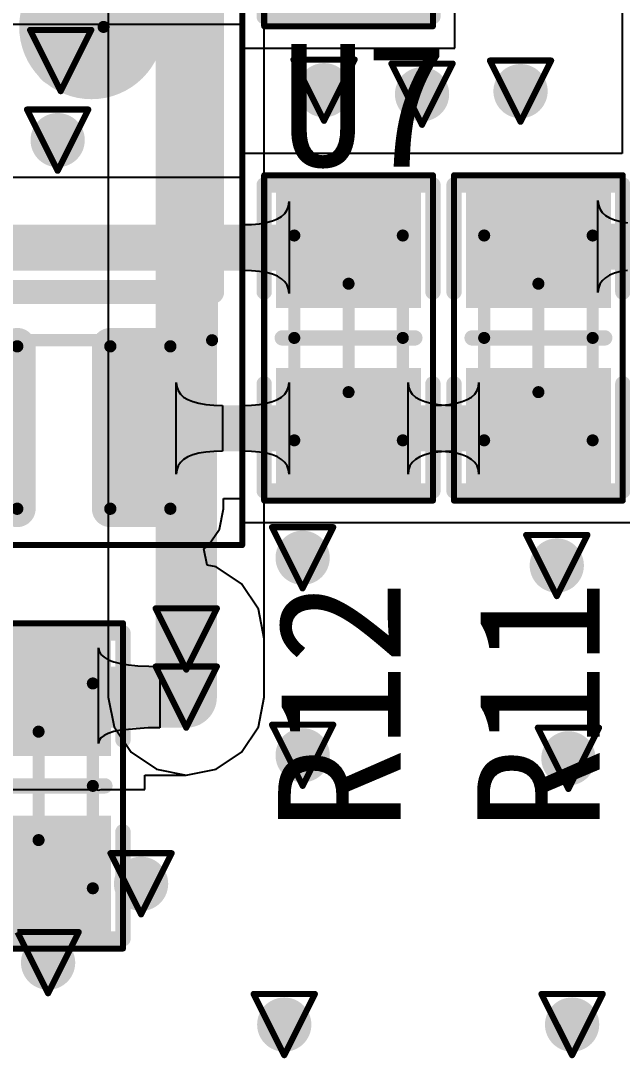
# Model space of a CAD drawing. Header units: millimetres. Extents: x 80 to 220, y 44 to 120.
# Drawn here: x 141.53 to 146.52, y 59.85 to 68.46 of the extents above; entities that cross this region are included whole.
import ezdxf

# ---------------------------------------------------------------- set-up
doc = ezdxf.new("R2010")
doc.units = ezdxf.units.MM
for name, color, linetype in [('BottomLayer', 5, 'Continuous'), ('DrillDrawing', 1, 'Continuous'), ('Mechanical13', 56, 'Continuous'), ('Mechanical15', 56, 'Continuous'), ('MultiLayer', 9, 'Continuous'), ('TopLayer', 1, 'Continuous'), ('TopOverlay', 2, 'Continuous'), ('TopPaste', 8, 'Continuous'), ('TopSolder', 216, 'Continuous'), ('ViaHoleLayer', 16, 'Continuous')]:
    doc.layers.add(name, color=color, linetype=linetype)

# ---------------------------------------------------------------- blocks, each defined once
blk = doc.blocks.new('C0603_36')
at = {"layer": 'Mechanical13', "const_width": 0.1}
for points in [[(0.85, 0.45), (-0.85, 0.45)], [(-0.85, -0.45), (-0.85, 0.45)], [(0.85, -0.45), (0.85, 0.45)], [(0.85, -0.45), (-0.85, -0.45)]]:
    blk.add_lwpolyline(points, dxfattribs=at)
at = {"layer": 'Mechanical13', "const_width": 0.05}
for points in [[(-0.875, 0.45, 1), (-0.825, 0.45, 1)], [(-0.875, 0.45, 1), (-0.825, 0.45, 1)], [(0.825, 0.45, 1), (0.875, 0.45, 1)], [(0.825, 0.45, 1), (0.875, 0.45, 1)], [(-0.875, -0.45, 1), (-0.825, -0.45, 1)], [(-0.875, -0.45, 1), (-0.825, -0.45, 1)], [(0.825, -0.45, 1), (0.875, -0.45, 1)], [(0.825, -0.45, 1), (0.875, -0.45, 1)]]:
    blk.add_lwpolyline(points, format="xyb", close=True, dxfattribs=at)
at = {"layer": 'Mechanical15'}
for points, const_width in [([(-1.35, -0.7), (-1.35, 0.7)], 0.05), ([(1.35, 0.7), (-1.35, 0.7)], 0.05), ([(1.35, -0.7), (1.35, 0.7)], 0.05), ([(0, -0.45), (0, 0.45)], 0.1), ([(0.45, 0), (-0.45, 0)], 0.1), ([(1.35, -0.7), (-1.35, -0.7)], 0.05)]:
    blk.add_lwpolyline(points, dxfattribs=dict(at, const_width=const_width))
for points, const_width in [([(-1.3625, 0.7, 1), (-1.3375, 0.7, 1)], 0.025), ([(-1.3625, 0.7, 1), (-1.3375, 0.7, 1)], 0.025), ([(1.3375, 0.7, 1), (1.3625, 0.7, 1)], 0.025), ([(1.3375, 0.7, 1), (1.3625, 0.7, 1)], 0.025), ([(-0.025, 0.45, 1), (0.025, 0.45, 1)], 0.05), ([(-0.475, 0, 1), (-0.425, 0, 1)], 0.05), ([(0.425, 0, 1), (0.475, 0, 1)], 0.05), ([(-0.025, -0.45, 1), (0.025, -0.45, 1)], 0.05), ([(-1.3625, -0.7, 1), (-1.3375, -0.7, 1)], 0.025), ([(-1.3625, -0.7, 1), (-1.3375, -0.7, 1)], 0.025), ([(1.3375, -0.7, 1), (1.3625, -0.7, 1)], 0.025), ([(1.3375, -0.7, 1), (1.3625, -0.7, 1)], 0.025)]:
    blk.add_lwpolyline(points, format="xyb", close=True, dxfattribs=dict(at, const_width=const_width))
at = {"layer": 'TopLayer'}
for points in [[(-0.35, -0.5), (-0.35, 0.5), (-1.15, -0.5), (-1.15, 0.5)], [(1.15, -0.5), (1.15, 0.5), (0.35, -0.5), (0.35, 0.5)]]:
    blk.add_solid(points, dxfattribs=at)
at = {"layer": 'TopOverlay', "const_width": 0.127}
for points in [[(-0.381, 0.7), (-1.27, 0.7)], [(-1.27, -0.7), (-1.27, 0.7)], [(1.27, 0.7), (0.381, 0.7)], [(1.27, -0.7), (1.27, 0.7)], [(0, -0.55), (0, 0.55)], [(-0.381, -0.7), (-1.27, -0.7)], [(1.27, -0.7), (0.381, -0.7)]]:
    blk.add_lwpolyline(points, dxfattribs=at)
at = {"layer": 'TopOverlay', "const_width": 0.0635}
for points in [[(-1.3017, 0.7, 1), (-1.2383, 0.7, 1)], [(-1.3017, 0.7, 1), (-1.2383, 0.7, 1)], [(-0.4128, 0.7, 1), (-0.3493, 0.7, 1)], [(0.3493, 0.7, 1), (0.4128, 0.7, 1)], [(1.2383, 0.7, 1), (1.3017, 0.7, 1)], [(1.2383, 0.7, 1), (1.3017, 0.7, 1)], [(-0.0318, 0.55, 1), (0.0318, 0.55, 1)], [(-0.0318, -0.55, 1), (0.0318, -0.55, 1)], [(-1.3017, -0.7, 1), (-1.2383, -0.7, 1)], [(-1.3017, -0.7, 1), (-1.2383, -0.7, 1)], [(-0.4128, -0.7, 1), (-0.3493, -0.7, 1)], [(0.3493, -0.7, 1), (0.4128, -0.7, 1)], [(1.2383, -0.7, 1), (1.3017, -0.7, 1)], [(1.2383, -0.7, 1), (1.3017, -0.7, 1)]]:
    blk.add_lwpolyline(points, format="xyb", close=True, dxfattribs=at)
at = {"layer": 'TopPaste'}
for points in [[(-0.35, -0.5), (-0.35, 0.5), (-1.15, -0.5), (-1.15, 0.5)], [(1.15, -0.5), (1.15, 0.5), (0.35, -0.5), (0.35, 0.5)]]:
    blk.add_solid(points, dxfattribs=at)
at = {"layer": 'TopSolder'}
for points in [[(-0.2484, -0.6016), (-0.2484, 0.6016), (-1.2516, -0.6016), (-1.2516, 0.6016)], [(1.2516, -0.6016), (1.2516, 0.6016), (0.2484, -0.6016), (0.2484, 0.6016)]]:
    blk.add_solid(points, dxfattribs=at)
blk = doc.blocks.new('SOP_8PIN_40')
at = {"layer": 'Mechanical13', "const_width": 0.1}
for points in [[(2, 2.5), (-2, 2.5)], [(2, -2.5), (2, 2.5)]]:
    blk.add_lwpolyline(points, dxfattribs=at)
at = {"layer": 'Mechanical13'}
for points, const_width in [([(1.975, 2.5, 1), (2.025, 2.5, 1)], 0.05), ([(1.975, 2.5, 1), (2.025, 2.5, 1)], 0.05), ([(-0.6, 1.6, 1), (-1.6, 1.6, 1)], 0.1), ([(-0.625, 1.6, 1), (-0.575, 1.6, 1)], 0.05)]:
    blk.add_lwpolyline(points, format="xyb", close=True, dxfattribs=dict(at, const_width=const_width))
at = {"layer": 'Mechanical15', "const_width": 0.05}
for points in [[(3.7, 2.75), (-3.7, 2.75)], [(3.7, -2.75), (3.7, 2.75)]]:
    blk.add_lwpolyline(points, dxfattribs=at)
at = {"layer": 'Mechanical15', "const_width": 0.025}
blk.add_lwpolyline([(3.6875, 2.75, 1), (3.7125, 2.75, 1)], format="xyb", close=True, dxfattribs=at)
blk.add_lwpolyline([(3.6875, 2.75, 1), (3.7125, 2.75, 1)], format="xyb", close=True, dxfattribs=at)
at = {"layer": 'TopLayer', "const_width": 0.051}
for points in [[(2.0255, 2.154, 1), (2.0765, 2.154, 1)], [(3.3735, 2.154, 1), (3.4245, 2.154, 1)], [(2.0255, 1.656, 1), (2.0765, 1.656, 1)], [(3.3735, 1.656, 1), (3.4245, 1.656, 1)], [(2.0255, 0.884, 1), (2.0765, 0.884, 1)], [(3.3735, 0.884, 1), (3.4245, 0.884, 1)]]:
    blk.add_lwpolyline(points, format="xyb", close=True, dxfattribs=at)
at = {"layer": 'TopLayer'}
for points in [[(3.45, 1.656), (3.45, 2.154), (2, 1.656), (2, 2.154)], [(3.399, 1.605), (3.399, 2.205), (2.051, 1.605), (2.051, 2.205)], [(3.399, 0.335), (3.399, 0.935), (2.051, 0.335), (2.051, 0.935)]]:
    blk.add_solid(points, dxfattribs=at)
at = {"layer": 'TopOverlay', "const_width": 0.2}
for points in [[(1.6, 2.5), (-1.6, 2.5)], [(1.6, -2.5), (1.6, 2.5)]]:
    blk.add_lwpolyline(points, dxfattribs=at)
at = {"layer": 'TopOverlay'}
for points, const_width in [([(1.55, 2.5, 1), (1.65, 2.5, 1)], 0.1), ([(1.55, 2.5, 1), (1.65, 2.5, 1)], 0.1), ([(-0.3, 1.5, 1), (-0.9, 1.5, 1)], 0.6), ([(-1.05, 1.5, 1), (-0.75, 1.5, 1)], 0.3), ([(-0.45, 1.5, 1), (-0.15, 1.5, 1)], 0.3)]:
    blk.add_lwpolyline(points, format="xyb", close=True, dxfattribs=dict(at, const_width=const_width))
at = {"layer": 'TopPaste', "const_width": 0.051}
for points in [[(2.0255, 2.154, 1), (2.0765, 2.154, 1)], [(3.3735, 2.154, 1), (3.4245, 2.154, 1)], [(2.0255, 1.656, 1), (2.0765, 1.656, 1)], [(3.3735, 1.656, 1), (3.4245, 1.656, 1)], [(2.0255, 0.884, 1), (2.0765, 0.884, 1)], [(3.3735, 0.884, 1), (3.4245, 0.884, 1)]]:
    blk.add_lwpolyline(points, format="xyb", close=True, dxfattribs=at)
at = {"layer": 'TopPaste'}
for points in [[(3.45, 1.656), (3.45, 2.154), (2, 1.656), (2, 2.154)], [(3.399, 1.605), (3.399, 2.205), (2.051, 1.605), (2.051, 2.205)], [(3.399, 0.335), (3.399, 0.935), (2.051, 0.335), (2.051, 0.935)]]:
    blk.add_solid(points, dxfattribs=at)
at = {"layer": 'TopSolder', "const_width": 0.1526}
for points in [[(1.9747, 2.154, 1), (2.1273, 2.154, 1)], [(3.3227, 2.154, 1), (3.4753, 2.154, 1)], [(1.9747, 1.656, 1), (2.1273, 1.656, 1)], [(3.3227, 1.656, 1), (3.4753, 1.656, 1)], [(1.9747, 0.884, 1), (2.1273, 0.884, 1)], [(3.3227, 0.884, 1), (3.4753, 0.884, 1)]]:
    blk.add_lwpolyline(points, format="xyb", close=True, dxfattribs=at)
at = {"layer": 'TopSolder'}
for points in [[(3.399, 1.5034), (3.399, 2.3066), (2.051, 1.5034), (2.051, 2.3066)], [(3.5516, 1.656), (3.5516, 2.154), (1.8984, 1.656), (1.8984, 2.154)], [(3.399, 0.2334), (3.399, 1.0366), (2.051, 0.2334), (2.051, 1.0366)]]:
    blk.add_solid(points, dxfattribs=at)
blk = doc.blocks.new('R0603_58')
at = {"layer": 'Mechanical13', "const_width": 0.1}
for points in [[(-0.85, 0.45), (0.85, 0.45)], [(-0.85, 0.45), (-0.85, -0.45)], [(0.85, 0.45), (0.85, -0.45)], [(-0.85, -0.45), (0.85, -0.45)]]:
    blk.add_lwpolyline(points, dxfattribs=at)
at = {"layer": 'Mechanical13', "const_width": 0.05}
for points in [[(-0.875, 0.45, 1), (-0.825, 0.45, 1)], [(-0.875, 0.45, 1), (-0.825, 0.45, 1)], [(0.825, 0.45, 1), (0.875, 0.45, 1)], [(0.825, 0.45, 1), (0.875, 0.45, 1)], [(-0.875, -0.45, 1), (-0.825, -0.45, 1)], [(-0.875, -0.45, 1), (-0.825, -0.45, 1)], [(0.825, -0.45, 1), (0.875, -0.45, 1)], [(0.825, -0.45, 1), (0.875, -0.45, 1)]]:
    blk.add_lwpolyline(points, format="xyb", close=True, dxfattribs=at)
at = {"layer": 'Mechanical15'}
for points, const_width in [([(-1.35, 0.7), (-1.35, -0.7)], 0.05), ([(-1.35, 0.7), (1.35, 0.7)], 0.05), ([(1.35, 0.7), (1.35, -0.7)], 0.05), ([(0, 0.45), (0, -0.45)], 0.1), ([(-0.45, 0), (0.45, 0)], 0.1), ([(-1.35, -0.7), (1.35, -0.7)], 0.05)]:
    blk.add_lwpolyline(points, dxfattribs=dict(at, const_width=const_width))
for points, const_width in [([(-1.3625, 0.7, 1), (-1.3375, 0.7, 1)], 0.025), ([(-1.3625, 0.7, 1), (-1.3375, 0.7, 1)], 0.025), ([(1.3375, 0.7, 1), (1.3625, 0.7, 1)], 0.025), ([(1.3375, 0.7, 1), (1.3625, 0.7, 1)], 0.025), ([(-0.025, 0.45, 1), (0.025, 0.45, 1)], 0.05), ([(-0.475, 0, 1), (-0.425, 0, 1)], 0.05), ([(0.425, 0, 1), (0.475, 0, 1)], 0.05), ([(-0.025, -0.45, 1), (0.025, -0.45, 1)], 0.05), ([(-1.3625, -0.7, 1), (-1.3375, -0.7, 1)], 0.025), ([(-1.3625, -0.7, 1), (-1.3375, -0.7, 1)], 0.025), ([(1.3375, -0.7, 1), (1.3625, -0.7, 1)], 0.025), ([(1.3375, -0.7, 1), (1.3625, -0.7, 1)], 0.025)]:
    blk.add_lwpolyline(points, format="xyb", close=True, dxfattribs=dict(at, const_width=const_width))
at = {"layer": 'TopLayer'}
for points in [[(-0.35, -0.5), (-0.35, 0.5), (-1.15, -0.5), (-1.15, 0.5)], [(1.15, -0.5), (1.15, 0.5), (0.35, -0.5), (0.35, 0.5)]]:
    blk.add_solid(points, dxfattribs=at)
at = {"layer": 'TopOverlay', "const_width": 0.127}
for points in [[(-1.27, 0.7), (-0.381, 0.7)], [(-1.27, 0.7), (-1.27, -0.7)], [(0.381, 0.7), (1.27, 0.7)], [(1.27, 0.7), (1.27, -0.7)], [(0, 0.55), (0, -0.55)], [(-1.27, -0.7), (-0.381, -0.7)], [(0.381, -0.7), (1.27, -0.7)]]:
    blk.add_lwpolyline(points, dxfattribs=at)
at = {"layer": 'TopOverlay', "const_width": 0.0635}
for points in [[(-1.3017, 0.7, 1), (-1.2383, 0.7, 1)], [(-1.3017, 0.7, 1), (-1.2383, 0.7, 1)], [(-0.4128, 0.7, 1), (-0.3493, 0.7, 1)], [(0.3493, 0.7, 1), (0.4128, 0.7, 1)], [(1.2383, 0.7, 1), (1.3017, 0.7, 1)], [(1.2383, 0.7, 1), (1.3017, 0.7, 1)], [(-0.0318, 0.55, 1), (0.0318, 0.55, 1)], [(-0.0318, -0.55, 1), (0.0318, -0.55, 1)], [(-1.3017, -0.7, 1), (-1.2383, -0.7, 1)], [(-1.3017, -0.7, 1), (-1.2383, -0.7, 1)], [(-0.4128, -0.7, 1), (-0.3493, -0.7, 1)], [(0.3493, -0.7, 1), (0.4128, -0.7, 1)], [(1.2383, -0.7, 1), (1.3017, -0.7, 1)], [(1.2383, -0.7, 1), (1.3017, -0.7, 1)]]:
    blk.add_lwpolyline(points, format="xyb", close=True, dxfattribs=at)
at = {"layer": 'TopPaste'}
for points in [[(-0.35, -0.5), (-0.35, 0.5), (-1.15, -0.5), (-1.15, 0.5)], [(1.15, -0.5), (1.15, 0.5), (0.35, -0.5), (0.35, 0.5)]]:
    blk.add_solid(points, dxfattribs=at)
at = {"layer": 'TopSolder'}
for points in [[(-0.2484, -0.6016), (-0.2484, 0.6016), (-1.2516, -0.6016), (-1.2516, 0.6016)], [(1.2516, -0.6016), (1.2516, 0.6016), (0.2484, -0.6016), (0.2484, 0.6016)]]:
    blk.add_solid(points, dxfattribs=at)
blk = doc.blocks.new('R0603_65')
at = {"layer": 'Mechanical13', "const_width": 0.1}
for points in [[(0.85, 0.45), (-0.85, 0.45)], [(-0.85, -0.45), (-0.85, 0.45)], [(0.85, -0.45), (0.85, 0.45)], [(0.85, -0.45), (-0.85, -0.45)]]:
    blk.add_lwpolyline(points, dxfattribs=at)
at = {"layer": 'Mechanical13', "const_width": 0.05}
for points in [[(-0.875, 0.45, 1), (-0.825, 0.45, 1)], [(-0.875, 0.45, 1), (-0.825, 0.45, 1)], [(0.825, 0.45, 1), (0.875, 0.45, 1)], [(0.825, 0.45, 1), (0.875, 0.45, 1)], [(-0.875, -0.45, 1), (-0.825, -0.45, 1)], [(-0.875, -0.45, 1), (-0.825, -0.45, 1)], [(0.825, -0.45, 1), (0.875, -0.45, 1)], [(0.825, -0.45, 1), (0.875, -0.45, 1)]]:
    blk.add_lwpolyline(points, format="xyb", close=True, dxfattribs=at)
at = {"layer": 'Mechanical15'}
for points, const_width in [([(-1.35, -0.7), (-1.35, 0.7)], 0.05), ([(1.35, 0.7), (-1.35, 0.7)], 0.05), ([(1.35, -0.7), (1.35, 0.7)], 0.05), ([(0, -0.45), (0, 0.45)], 0.1), ([(0.45, 0), (-0.45, 0)], 0.1), ([(1.35, -0.7), (-1.35, -0.7)], 0.05)]:
    blk.add_lwpolyline(points, dxfattribs=dict(at, const_width=const_width))
for points, const_width in [([(-1.3625, 0.7, 1), (-1.3375, 0.7, 1)], 0.025), ([(-1.3625, 0.7, 1), (-1.3375, 0.7, 1)], 0.025), ([(1.3375, 0.7, 1), (1.3625, 0.7, 1)], 0.025), ([(1.3375, 0.7, 1), (1.3625, 0.7, 1)], 0.025), ([(-0.025, 0.45, 1), (0.025, 0.45, 1)], 0.05), ([(-0.475, 0, 1), (-0.425, 0, 1)], 0.05), ([(0.425, 0, 1), (0.475, 0, 1)], 0.05), ([(-0.025, -0.45, 1), (0.025, -0.45, 1)], 0.05), ([(-1.3625, -0.7, 1), (-1.3375, -0.7, 1)], 0.025), ([(-1.3625, -0.7, 1), (-1.3375, -0.7, 1)], 0.025), ([(1.3375, -0.7, 1), (1.3625, -0.7, 1)], 0.025), ([(1.3375, -0.7, 1), (1.3625, -0.7, 1)], 0.025)]:
    blk.add_lwpolyline(points, format="xyb", close=True, dxfattribs=dict(at, const_width=const_width))
at = {"layer": 'TopLayer'}
for points in [[(-0.35, -0.5), (-0.35, 0.5), (-1.15, -0.5), (-1.15, 0.5)], [(1.15, -0.5), (1.15, 0.5), (0.35, -0.5), (0.35, 0.5)]]:
    blk.add_solid(points, dxfattribs=at)
at = {"layer": 'TopOverlay', "const_width": 0.127}
for points in [[(-0.381, 0.7), (-1.27, 0.7)], [(-1.27, -0.7), (-1.27, 0.7)], [(1.27, 0.7), (0.381, 0.7)], [(1.27, -0.7), (1.27, 0.7)], [(0, -0.55), (0, 0.55)], [(-0.381, -0.7), (-1.27, -0.7)], [(1.27, -0.7), (0.381, -0.7)]]:
    blk.add_lwpolyline(points, dxfattribs=at)
at = {"layer": 'TopOverlay', "const_width": 0.0635}
for points in [[(-1.3017, 0.7, 1), (-1.2383, 0.7, 1)], [(-1.3017, 0.7, 1), (-1.2383, 0.7, 1)], [(-0.4128, 0.7, 1), (-0.3493, 0.7, 1)], [(0.3493, 0.7, 1), (0.4128, 0.7, 1)], [(1.2383, 0.7, 1), (1.3017, 0.7, 1)], [(1.2383, 0.7, 1), (1.3017, 0.7, 1)], [(-0.0318, 0.55, 1), (0.0318, 0.55, 1)], [(-0.0318, -0.55, 1), (0.0318, -0.55, 1)], [(-1.3017, -0.7, 1), (-1.2383, -0.7, 1)], [(-1.3017, -0.7, 1), (-1.2383, -0.7, 1)], [(-0.4128, -0.7, 1), (-0.3493, -0.7, 1)], [(0.3493, -0.7, 1), (0.4128, -0.7, 1)], [(1.2383, -0.7, 1), (1.3017, -0.7, 1)], [(1.2383, -0.7, 1), (1.3017, -0.7, 1)]]:
    blk.add_lwpolyline(points, format="xyb", close=True, dxfattribs=at)
at = {"layer": 'TopPaste'}
for points in [[(-0.35, -0.5), (-0.35, 0.5), (-1.15, -0.5), (-1.15, 0.5)], [(1.15, -0.5), (1.15, 0.5), (0.35, -0.5), (0.35, 0.5)]]:
    blk.add_solid(points, dxfattribs=at)
at = {"layer": 'TopSolder'}
for points in [[(-0.2484, -0.6016), (-0.2484, 0.6016), (-1.2516, -0.6016), (-1.2516, 0.6016)], [(1.2516, -0.6016), (1.2516, 0.6016), (0.2484, -0.6016), (0.2484, 0.6016)]]:
    blk.add_solid(points, dxfattribs=at)
blk = doc.blocks.new('R0603_66')
at = {"layer": 'Mechanical13', "const_width": 0.1}
for points in [[(-0.85, 0.45), (0.85, 0.45)], [(-0.85, 0.45), (-0.85, -0.45)], [(0.85, 0.45), (0.85, -0.45)], [(-0.85, -0.45), (0.85, -0.45)]]:
    blk.add_lwpolyline(points, dxfattribs=at)
at = {"layer": 'Mechanical13', "const_width": 0.05}
for points in [[(-0.875, 0.45, 1), (-0.825, 0.45, 1)], [(-0.875, 0.45, 1), (-0.825, 0.45, 1)], [(0.825, 0.45, 1), (0.875, 0.45, 1)], [(0.825, 0.45, 1), (0.875, 0.45, 1)], [(-0.875, -0.45, 1), (-0.825, -0.45, 1)], [(-0.875, -0.45, 1), (-0.825, -0.45, 1)], [(0.825, -0.45, 1), (0.875, -0.45, 1)], [(0.825, -0.45, 1), (0.875, -0.45, 1)]]:
    blk.add_lwpolyline(points, format="xyb", close=True, dxfattribs=at)
at = {"layer": 'Mechanical15'}
for points, const_width in [([(-1.35, 0.7), (-1.35, -0.7)], 0.05), ([(-1.35, 0.7), (1.35, 0.7)], 0.05), ([(1.35, 0.7), (1.35, -0.7)], 0.05), ([(0, 0.45), (0, -0.45)], 0.1), ([(-0.45, 0), (0.45, 0)], 0.1), ([(-1.35, -0.7), (1.35, -0.7)], 0.05)]:
    blk.add_lwpolyline(points, dxfattribs=dict(at, const_width=const_width))
for points, const_width in [([(-1.3625, 0.7, 1), (-1.3375, 0.7, 1)], 0.025), ([(-1.3625, 0.7, 1), (-1.3375, 0.7, 1)], 0.025), ([(1.3375, 0.7, 1), (1.3625, 0.7, 1)], 0.025), ([(1.3375, 0.7, 1), (1.3625, 0.7, 1)], 0.025), ([(-0.025, 0.45, 1), (0.025, 0.45, 1)], 0.05), ([(-0.475, 0, 1), (-0.425, 0, 1)], 0.05), ([(0.425, 0, 1), (0.475, 0, 1)], 0.05), ([(-0.025, -0.45, 1), (0.025, -0.45, 1)], 0.05), ([(-1.3625, -0.7, 1), (-1.3375, -0.7, 1)], 0.025), ([(-1.3625, -0.7, 1), (-1.3375, -0.7, 1)], 0.025), ([(1.3375, -0.7, 1), (1.3625, -0.7, 1)], 0.025), ([(1.3375, -0.7, 1), (1.3625, -0.7, 1)], 0.025)]:
    blk.add_lwpolyline(points, format="xyb", close=True, dxfattribs=dict(at, const_width=const_width))
at = {"layer": 'TopLayer'}
for points in [[(-0.35, -0.5), (-0.35, 0.5), (-1.15, -0.5), (-1.15, 0.5)], [(1.15, -0.5), (1.15, 0.5), (0.35, -0.5), (0.35, 0.5)]]:
    blk.add_solid(points, dxfattribs=at)
at = {"layer": 'TopOverlay', "const_width": 0.127}
for points in [[(-1.27, 0.7), (-0.381, 0.7)], [(-1.27, 0.7), (-1.27, -0.7)], [(0.381, 0.7), (1.27, 0.7)], [(1.27, 0.7), (1.27, -0.7)], [(0, 0.55), (0, -0.55)], [(-1.27, -0.7), (-0.381, -0.7)], [(0.381, -0.7), (1.27, -0.7)]]:
    blk.add_lwpolyline(points, dxfattribs=at)
at = {"layer": 'TopOverlay', "const_width": 0.0635}
for points in [[(-1.3017, 0.7, 1), (-1.2383, 0.7, 1)], [(-1.3017, 0.7, 1), (-1.2383, 0.7, 1)], [(-0.4128, 0.7, 1), (-0.3493, 0.7, 1)], [(0.3493, 0.7, 1), (0.4128, 0.7, 1)], [(1.2383, 0.7, 1), (1.3017, 0.7, 1)], [(1.2383, 0.7, 1), (1.3017, 0.7, 1)], [(-0.0318, 0.55, 1), (0.0318, 0.55, 1)], [(-0.0318, -0.55, 1), (0.0318, -0.55, 1)], [(-1.3017, -0.7, 1), (-1.2383, -0.7, 1)], [(-1.3017, -0.7, 1), (-1.2383, -0.7, 1)], [(-0.4128, -0.7, 1), (-0.3493, -0.7, 1)], [(0.3493, -0.7, 1), (0.4128, -0.7, 1)], [(1.2383, -0.7, 1), (1.3017, -0.7, 1)], [(1.2383, -0.7, 1), (1.3017, -0.7, 1)]]:
    blk.add_lwpolyline(points, format="xyb", close=True, dxfattribs=at)
at = {"layer": 'TopPaste'}
for points in [[(-0.35, -0.5), (-0.35, 0.5), (-1.15, -0.5), (-1.15, 0.5)], [(1.15, -0.5), (1.15, 0.5), (0.35, -0.5), (0.35, 0.5)]]:
    blk.add_solid(points, dxfattribs=at)
at = {"layer": 'TopSolder'}
for points in [[(-0.2484, -0.6016), (-0.2484, 0.6016), (-1.2516, -0.6016), (-1.2516, 0.6016)], [(1.2516, -0.6016), (1.2516, 0.6016), (0.2484, -0.6016), (0.2484, 0.6016)]]:
    blk.add_solid(points, dxfattribs=at)

msp = doc.modelspace()

# ---------------------------------------------------------------- linework, layer by layer
at = {"layer": 'BottomLayer'}
for p, q in [((142.2553, 74.355), (142.2553, 63.3288)), ((143.5502, 63.3288), (143.5502, 74.355)), ((142.2553, 63.3288), (142.2553, 62.8462)), ((143.5502, 62.8462), (143.5502, 63.3288)), ((142.2553, 62.8462), (142.3046, 62.5984)), ((143.5009, 62.5984), (143.5502, 62.8462)), ((142.3046, 62.5984), (142.445, 62.3884)), ((143.3606, 62.3884), (143.5009, 62.5984)), ((142.445, 62.3884), (142.655, 62.248)), ((143.1506, 62.248), (143.3606, 62.3884)), ((142.655, 62.248), (142.9028, 62.1988)), ((142.9028, 62.1988), (143.1506, 62.248))]:
    msp.add_line(p, q, dxfattribs=at)
at = {"layer": 'BottomLayer', "const_width": 0.508}
for points in [[(142.9028, 63.3288), (142.9028, 74.355)], [(142.9028, 62.8462), (142.9028, 63.3288)]]:
    msp.add_lwpolyline(points, dxfattribs=at)
at = {"layer": 'BottomLayer'}
for points, const_width in [([(141.7489, 68.1294, 1), (141.9739, 68.1294, 1)], 0.225), ([(143.9333, 67.8834, 1), (144.1583, 67.8834, 1)], 0.225), ([(144.7461, 67.85, 1), (144.9711, 67.85, 1)], 0.225), ([(145.5629, 67.8754, 1), (145.7879, 67.8754, 1)], 0.225), ([(141.7235, 67.469, 1), (141.9485, 67.469, 1)], 0.225), ([(143.7555, 64.0027, 1), (143.9805, 64.0027, 1)], 0.225), ([(145.8637, 63.9384, 1), (146.0887, 63.9384, 1)], 0.225), ([(142.7758, 63.3288, 1), (143.0298, 63.3288, 1)], 0.254), ([(142.7758, 63.3288, 1), (143.0298, 63.3288, 1)], 0.254), ([(142.7903, 63.3288, 1), (143.0153, 63.3288, 1)], 0.225), ([(142.7758, 62.8462, 1), (143.0298, 62.8462, 1)], 0.254), ([(142.7903, 62.8462, 1), (143.0153, 62.8462, 1)], 0.225), ([(143.7555, 62.3636, 1), (143.9805, 62.3636, 1)], 0.225), ([(145.9604, 62.3382, 1), (146.1854, 62.3382, 1)], 0.225), ([(142.4155, 61.2968, 1), (142.6405, 61.2968, 1)], 0.225), ([(141.6443, 60.6422, 1), (141.8693, 60.6422, 1)], 0.225), ([(143.6031, 60.1284, 1), (143.8281, 60.1284, 1)], 0.225), ([(145.9907, 60.1284, 1), (146.2157, 60.1284, 1)], 0.225)]:
    msp.add_lwpolyline(points, format="xyb", close=True, dxfattribs=dict(at, const_width=const_width))
at = {"layer": 'DrillDrawing', "const_width": 0.0508}
for points in [[(141.6074, 68.3834), (142.1154, 68.3834)], [(141.6074, 68.3834), (141.8614, 67.8754)], [(141.8614, 67.8754), (142.1154, 68.3834)], [(143.7918, 68.1374), (144.2998, 68.1374)], [(143.7918, 68.1374), (144.0458, 67.6294)], [(144.0458, 67.6294), (144.2998, 68.1374)], [(144.6046, 68.104), (145.1126, 68.104)], [(144.6046, 68.104), (144.8586, 67.596)], [(144.8586, 67.596), (145.1126, 68.104)], [(145.4214, 68.1294), (145.9294, 68.1294)], [(145.4214, 68.1294), (145.6754, 67.6214)], [(145.6754, 67.6214), (145.9294, 68.1294)], [(141.582, 67.723), (142.09, 67.723)], [(141.582, 67.723), (141.836, 67.215)], [(141.836, 67.215), (142.09, 67.723)], [(143.614, 64.2567), (144.122, 64.2567)], [(143.614, 64.2567), (143.868, 63.7487)], [(143.868, 63.7487), (144.122, 64.2567)], [(145.7222, 64.1924), (146.2302, 64.1924)], [(145.7222, 64.1924), (145.9762, 63.6844)], [(145.9762, 63.6844), (146.2302, 64.1924)], [(142.6488, 63.5828), (143.1568, 63.5828)], [(142.6488, 63.5828), (142.9028, 63.0748)], [(142.9028, 63.0748), (143.1568, 63.5828)], [(142.6488, 63.1002), (143.1568, 63.1002)], [(142.6488, 63.1002), (142.9028, 62.5922)], [(142.9028, 62.5922), (143.1568, 63.1002)], [(143.614, 62.6176), (144.122, 62.6176)], [(143.614, 62.6176), (143.868, 62.1096)], [(143.868, 62.1096), (144.122, 62.6176)], [(145.8189, 62.5922), (146.3269, 62.5922)], [(145.8189, 62.5922), (146.0729, 62.0842)], [(146.0729, 62.0842), (146.3269, 62.5922)], [(142.274, 61.5508), (142.782, 61.5508)], [(142.274, 61.5508), (142.528, 61.0428)], [(142.528, 61.0428), (142.782, 61.5508)], [(141.5028, 60.8962), (142.0108, 60.8962)], [(141.5028, 60.8962), (141.7568, 60.3882)], [(141.7568, 60.3882), (142.0108, 60.8962)], [(143.4616, 60.3824), (143.9696, 60.3824)], [(143.4616, 60.3824), (143.7156, 59.8744)], [(143.7156, 59.8744), (143.9696, 60.3824)], [(145.8492, 60.3824), (146.3572, 60.3824)], [(145.8492, 60.3824), (146.1032, 59.8744)], [(146.1032, 59.8744), (146.3572, 60.3824)]]:
    msp.add_lwpolyline(points, dxfattribs=at)
at = {"layer": 'DrillDrawing', "const_width": 0.0254}
for points in [[(141.5947, 68.3834, 1), (141.6201, 68.3834, 1)], [(141.5947, 68.3834, 1), (141.6201, 68.3834, 1)], [(142.1027, 68.3834, 1), (142.1281, 68.3834, 1)], [(142.1027, 68.3834, 1), (142.1281, 68.3834, 1)], [(143.7791, 68.1374, 1), (143.8045, 68.1374, 1)], [(143.7791, 68.1374, 1), (143.8045, 68.1374, 1)], [(144.2871, 68.1374, 1), (144.3125, 68.1374, 1)], [(144.2871, 68.1374, 1), (144.3125, 68.1374, 1)], [(144.5919, 68.104, 1), (144.6173, 68.104, 1)], [(144.5919, 68.104, 1), (144.6173, 68.104, 1)], [(145.0999, 68.104, 1), (145.1253, 68.104, 1)], [(145.0999, 68.104, 1), (145.1253, 68.104, 1)], [(145.4087, 68.1294, 1), (145.4341, 68.1294, 1)], [(145.4087, 68.1294, 1), (145.4341, 68.1294, 1)], [(145.9167, 68.1294, 1), (145.9421, 68.1294, 1)], [(145.9167, 68.1294, 1), (145.9421, 68.1294, 1)], [(141.8487, 67.8754, 1), (141.8741, 67.8754, 1)], [(141.8487, 67.8754, 1), (141.8741, 67.8754, 1)], [(141.5693, 67.723, 1), (141.5947, 67.723, 1)], [(141.5693, 67.723, 1), (141.5947, 67.723, 1)], [(142.0773, 67.723, 1), (142.1027, 67.723, 1)], [(142.0773, 67.723, 1), (142.1027, 67.723, 1)], [(144.0331, 67.6294, 1), (144.0585, 67.6294, 1)], [(144.0331, 67.6294, 1), (144.0585, 67.6294, 1)], [(144.8459, 67.596, 1), (144.8713, 67.596, 1)], [(144.8459, 67.596, 1), (144.8713, 67.596, 1)], [(145.6627, 67.6214, 1), (145.6881, 67.6214, 1)], [(145.6627, 67.6214, 1), (145.6881, 67.6214, 1)], [(141.8233, 67.215, 1), (141.8487, 67.215, 1)], [(141.8233, 67.215, 1), (141.8487, 67.215, 1)], [(143.6013, 64.2567, 1), (143.6267, 64.2567, 1)], [(143.6013, 64.2567, 1), (143.6267, 64.2567, 1)], [(144.1093, 64.2567, 1), (144.1347, 64.2567, 1)], [(144.1093, 64.2567, 1), (144.1347, 64.2567, 1)], [(145.7095, 64.1924, 1), (145.7349, 64.1924, 1)], [(145.7095, 64.1924, 1), (145.7349, 64.1924, 1)], [(146.2175, 64.1924, 1), (146.2429, 64.1924, 1)], [(146.2175, 64.1924, 1), (146.2429, 64.1924, 1)], [(143.8553, 63.7487, 1), (143.8807, 63.7487, 1)], [(143.8553, 63.7487, 1), (143.8807, 63.7487, 1)], [(145.9635, 63.6844, 1), (145.9889, 63.6844, 1)], [(145.9635, 63.6844, 1), (145.9889, 63.6844, 1)], [(142.6361, 63.5828, 1), (142.6615, 63.5828, 1)], [(142.6361, 63.5828, 1), (142.6615, 63.5828, 1)], [(143.1441, 63.5828, 1), (143.1695, 63.5828, 1)], [(143.1441, 63.5828, 1), (143.1695, 63.5828, 1)], [(142.6361, 63.1002, 1), (142.6615, 63.1002, 1)], [(142.6361, 63.1002, 1), (142.6615, 63.1002, 1)], [(143.1441, 63.1002, 1), (143.1695, 63.1002, 1)], [(143.1441, 63.1002, 1), (143.1695, 63.1002, 1)], [(142.8901, 63.0748, 1), (142.9155, 63.0748, 1)], [(142.8901, 63.0748, 1), (142.9155, 63.0748, 1)], [(142.8901, 62.5922, 1), (142.9155, 62.5922, 1)], [(142.8901, 62.5922, 1), (142.9155, 62.5922, 1)], [(143.6013, 62.6176, 1), (143.6267, 62.6176, 1)], [(143.6013, 62.6176, 1), (143.6267, 62.6176, 1)], [(144.1093, 62.6176, 1), (144.1347, 62.6176, 1)], [(144.1093, 62.6176, 1), (144.1347, 62.6176, 1)], [(145.8062, 62.5922, 1), (145.8316, 62.5922, 1)], [(145.8062, 62.5922, 1), (145.8316, 62.5922, 1)], [(146.3142, 62.5922, 1), (146.3396, 62.5922, 1)], [(146.3142, 62.5922, 1), (146.3396, 62.5922, 1)], [(143.8553, 62.1096, 1), (143.8807, 62.1096, 1)], [(143.8553, 62.1096, 1), (143.8807, 62.1096, 1)], [(146.0602, 62.0842, 1), (146.0856, 62.0842, 1)], [(146.0602, 62.0842, 1), (146.0856, 62.0842, 1)], [(142.2613, 61.5508, 1), (142.2867, 61.5508, 1)], [(142.2613, 61.5508, 1), (142.2867, 61.5508, 1)], [(142.7693, 61.5508, 1), (142.7947, 61.5508, 1)], [(142.7693, 61.5508, 1), (142.7947, 61.5508, 1)], [(142.5153, 61.0428, 1), (142.5407, 61.0428, 1)], [(142.5153, 61.0428, 1), (142.5407, 61.0428, 1)], [(141.9981, 60.8962, 1), (142.0235, 60.8962, 1)], [(141.9981, 60.8962, 1), (142.0235, 60.8962, 1)], [(141.7441, 60.3882, 1), (141.7695, 60.3882, 1)], [(141.7441, 60.3882, 1), (141.7695, 60.3882, 1)], [(143.4489, 60.3824, 1), (143.4743, 60.3824, 1)], [(143.4489, 60.3824, 1), (143.4743, 60.3824, 1)], [(143.9569, 60.3824, 1), (143.9823, 60.3824, 1)], [(143.9569, 60.3824, 1), (143.9823, 60.3824, 1)], [(145.8365, 60.3824, 1), (145.8619, 60.3824, 1)], [(145.8365, 60.3824, 1), (145.8619, 60.3824, 1)], [(146.3445, 60.3824, 1), (146.3699, 60.3824, 1)], [(146.3445, 60.3824, 1), (146.3699, 60.3824, 1)], [(143.7029, 59.8744, 1), (143.7283, 59.8744, 1)], [(143.7029, 59.8744, 1), (143.7283, 59.8744, 1)], [(146.0905, 59.8744, 1), (146.1159, 59.8744, 1)], [(146.0905, 59.8744, 1), (146.1159, 59.8744, 1)]]:
    msp.add_lwpolyline(points, format="xyb", close=True, dxfattribs=at)
at = {"layer": 'MultiLayer', "const_width": 0.225}
for points in [[(141.7489, 68.1294, 1), (141.9739, 68.1294, 1)], [(143.9333, 67.8834, 1), (144.1583, 67.8834, 1)], [(144.7461, 67.85, 1), (144.9711, 67.85, 1)], [(145.5629, 67.8754, 1), (145.7879, 67.8754, 1)], [(141.7235, 67.469, 1), (141.9485, 67.469, 1)], [(143.7555, 64.0027, 1), (143.9805, 64.0027, 1)], [(145.8637, 63.9384, 1), (146.0887, 63.9384, 1)], [(142.7903, 63.3288, 1), (143.0153, 63.3288, 1)], [(142.7903, 62.8462, 1), (143.0153, 62.8462, 1)], [(143.7555, 62.3636, 1), (143.9805, 62.3636, 1)], [(145.9604, 62.3382, 1), (146.1854, 62.3382, 1)], [(142.4155, 61.2968, 1), (142.6405, 61.2968, 1)], [(141.6443, 60.6422, 1), (141.8693, 60.6422, 1)], [(143.6031, 60.1284, 1), (143.8281, 60.1284, 1)], [(145.9907, 60.1284, 1), (146.2157, 60.1284, 1)]]:
    msp.add_lwpolyline(points, format="xyb", close=True, dxfattribs=at)
at = {"layer": 'TopLayer'}
for p, q in [((145.13, 68.2334), (145.13, 69.7334)), ((146.5176, 68.6241), (146.5176, 67.3584)), ((139.0206, 68.4317), (143.368, 68.4317)), ((143.368, 68.4317), (143.368, 68.2334)), ((143.368, 68.2334), (145.13, 68.2334)), ((145.13, 67.3584), (143.368, 67.3584)), ((143.368, 67.3584), (143.368, 67.1601)), ((146.5176, 67.3584), (145.13, 67.3584)), ((145.13, 67.3584), (145.13, 67.3584)), ((143.368, 67.1601), (139.0394, 67.1601)), ((143.7397, 66.8898), (143.7512, 66.9222)), ((143.7512, 66.9222), (143.7551, 66.9584)), ((143.7551, 66.9584), (143.7551, 66.1964)), ((146.3177, 66.2047), (146.3177, 66.9667)), ((146.3177, 66.9667), (146.3215, 66.9306)), ((146.3215, 66.9306), (146.3331, 66.8982)), ((143.6591, 66.8155), (143.6936, 66.8365)), ((143.6936, 66.8365), (143.7205, 66.8612)), ((143.7205, 66.8612), (143.7397, 66.8898)), ((146.3331, 66.8982), (146.3523, 66.8696)), ((146.3523, 66.8696), (146.3791, 66.8448)), ((146.3791, 66.8448), (146.4137, 66.8239)), ((146.4137, 66.8239), (146.456, 66.8067)), ((143.371, 66.7679), (143.444, 66.7698)), ((143.371, 66.3869), (143.371, 66.7679)), ((143.444, 66.7698), (143.5093, 66.7755)), ((143.5093, 66.7755), (143.5669, 66.785)), ((143.5669, 66.785), (143.6168, 66.7984)), ((143.6168, 66.7984), (143.6591, 66.8155)), ((146.456, 66.8067), (146.5059, 66.7934)), ((146.5059, 66.7934), (146.5635, 66.7839)), ((143.444, 66.385), (143.371, 66.3869)), ((143.5093, 66.3793), (143.444, 66.385)), ((143.5669, 66.3698), (143.5093, 66.3793)), ((143.6168, 66.3564), (143.5669, 66.3698)), ((143.6591, 66.3393), (143.6168, 66.3564)), ((143.6936, 66.3183), (143.6591, 66.3393)), ((143.7205, 66.2936), (143.6936, 66.3183)), ((146.3791, 66.3267), (146.3523, 66.3019)), ((146.4137, 66.3476), (146.3791, 66.3267)), ((146.456, 66.3648), (146.4137, 66.3476)), ((146.5059, 66.3781), (146.456, 66.3648)), ((146.5635, 66.3876), (146.5059, 66.3781)), ((143.7397, 66.265), (143.7205, 66.2936)), ((143.7512, 66.2326), (143.7397, 66.265)), ((143.7551, 66.1964), (143.7512, 66.2326)), ((146.3215, 66.2409), (146.3177, 66.2047)), ((146.3331, 66.2733), (146.3215, 66.2409)), ((146.3523, 66.3019), (146.3331, 66.2733)), ((142.8196, 64.6964), (142.8196, 65.4584)), ((142.8196, 65.4584), (142.8235, 65.4222)), ((143.7512, 65.4222), (143.7551, 65.4584)), ((143.7551, 65.4584), (143.7551, 64.6964)), ((144.7429, 64.6964), (144.7429, 65.4584)), ((144.7429, 65.4584), (144.7467, 65.4222)), ((145.326, 65.4222), (145.3299, 65.4584)), ((145.3299, 65.4584), (145.3299, 64.6964)), ((142.8235, 65.4222), (142.835, 65.3898)), ((142.835, 65.3898), (142.8542, 65.3612)), ((142.8542, 65.3612), (142.8811, 65.3365)), ((143.6936, 65.3365), (143.7205, 65.3612)), ((143.7205, 65.3612), (143.7397, 65.3898)), ((143.7397, 65.3898), (143.7512, 65.4222)), ((144.7467, 65.4222), (144.7583, 65.3898)), ((144.7583, 65.3898), (144.7775, 65.3612)), ((144.7775, 65.3612), (144.8043, 65.3365)), ((145.2684, 65.3365), (145.2953, 65.3612)), ((145.2953, 65.3612), (145.3145, 65.3898)), ((145.3145, 65.3898), (145.326, 65.4222)), ((142.8811, 65.3365), (142.9157, 65.3155)), ((142.9157, 65.3155), (142.9579, 65.2984)), ((142.9579, 65.2984), (143.0078, 65.285)), ((143.0078, 65.285), (143.0654, 65.2755)), ((143.0654, 65.2755), (143.1307, 65.2698)), ((143.1307, 65.2698), (143.2037, 65.2679)), ((143.371, 65.2679), (143.444, 65.2698)), ((143.444, 65.2698), (143.5093, 65.2755)), ((143.5093, 65.2755), (143.5669, 65.285)), ((143.5669, 65.285), (143.6168, 65.2984)), ((143.6168, 65.2984), (143.6591, 65.3155)), ((143.6591, 65.3155), (143.6936, 65.3365)), ((144.8043, 65.3365), (144.8389, 65.3155)), ((144.8389, 65.3155), (144.8812, 65.2984)), ((144.8812, 65.2984), (144.9311, 65.285)), ((144.9311, 65.285), (144.9887, 65.2755)), ((144.9458, 65.2679), (145.0188, 65.2698)), ((144.9887, 65.2755), (145.054, 65.2698)), ((145.0188, 65.2698), (145.0841, 65.2755)), ((145.054, 65.2698), (145.1269, 65.2679)), ((145.0841, 65.2755), (145.1417, 65.285)), ((145.1417, 65.285), (145.1916, 65.2984)), ((145.1916, 65.2984), (145.2339, 65.3155)), ((145.2339, 65.3155), (145.2684, 65.3365)), ((143.2037, 65.2679), (143.2037, 64.8869)), ((143.371, 64.8869), (143.371, 65.2679)), ((144.9458, 64.8869), (144.9458, 65.2679)), ((145.1269, 65.2679), (145.1269, 64.8869)), ((142.9157, 64.8393), (142.8811, 64.8183)), ((142.9579, 64.8564), (142.9157, 64.8393)), ((143.0078, 64.8698), (142.9579, 64.8564)), ((143.0654, 64.8793), (143.0078, 64.8698)), ((143.1307, 64.885), (143.0654, 64.8793)), ((143.2037, 64.8869), (143.1307, 64.885)), ((143.444, 64.885), (143.371, 64.8869)), ((143.5093, 64.8793), (143.444, 64.885)), ((143.5669, 64.8698), (143.5093, 64.8793)), ((143.6168, 64.8564), (143.5669, 64.8698)), ((143.6591, 64.8393), (143.6168, 64.8564)), ((143.6936, 64.8183), (143.6591, 64.8393)), ((144.8389, 64.8393), (144.8043, 64.8183)), ((144.8812, 64.8564), (144.8389, 64.8393)), ((144.9311, 64.8697), (144.8812, 64.8564)), ((144.9887, 64.8793), (144.9311, 64.8697)), ((145.0188, 64.885), (144.9458, 64.8869)), ((145.054, 64.885), (144.9887, 64.8793)), ((145.0841, 64.8793), (145.0188, 64.885)), ((145.1269, 64.8869), (145.054, 64.885)), ((145.1417, 64.8697), (145.0841, 64.8793)), ((145.1916, 64.8564), (145.1417, 64.8697)), ((145.2339, 64.8393), (145.1916, 64.8564)), ((145.2684, 64.8183), (145.2339, 64.8393)), ((142.835, 64.765), (142.8235, 64.7326)), ((142.8542, 64.7936), (142.835, 64.765)), ((142.8811, 64.8183), (142.8542, 64.7936)), ((143.7205, 64.7936), (143.6936, 64.8183)), ((143.7397, 64.765), (143.7205, 64.7936)), ((143.7512, 64.7326), (143.7397, 64.765)), ((144.7583, 64.765), (144.7467, 64.7326)), ((144.7775, 64.7935), (144.7583, 64.765)), ((144.8043, 64.8183), (144.7775, 64.7935)), ((145.2953, 64.7935), (145.2684, 64.8183)), ((145.3145, 64.765), (145.2953, 64.7935)), ((145.326, 64.7326), (145.3145, 64.765)), ((142.8235, 64.7326), (142.8196, 64.6964)), ((143.7551, 64.6964), (143.7512, 64.7326)), ((144.7467, 64.7326), (144.7429, 64.6964)), ((145.3299, 64.6964), (145.326, 64.7326)), ((143.1777, 64.241), (143.2113, 64.4096)), ((143.2113, 64.4096), (143.2113, 64.4947)), ((143.2113, 64.4947), (143.368, 64.4947)), ((143.368, 64.4947), (143.368, 64.2964)), ((143.0822, 64.0981), (143.1777, 64.241)), ((143.368, 64.2964), (144.9428, 64.2964)), ((144.9428, 64.2964), (144.9428, 64.2964)), ((144.9428, 64.2964), (146.7048, 64.2964)), ((143.0498, 64.0765), (143.0822, 64.0981)), ((143.0766, 63.9417), (143.0498, 64.0765)), ((143.1506, 63.927), (143.0766, 63.9417)), ((143.3606, 63.7866), (143.1506, 63.927)), ((143.5009, 63.5766), (143.3606, 63.7866)), ((143.5502, 63.3288), (143.5009, 63.5766)), ((143.5502, 62.8462), (143.5502, 63.3288)), ((142.1748, 62.4626), (142.1748, 63.2565)), ((142.1748, 63.2565), (142.1799, 63.2268)), ((142.1799, 63.2268), (142.1951, 63.2003)), ((142.1951, 63.2003), (142.2205, 63.1768)), ((142.2205, 63.1768), (142.2561, 63.1565)), ((142.2561, 63.1565), (142.3018, 63.1393)), ((142.3018, 63.1393), (142.3577, 63.1252)), ((142.3577, 63.1252), (142.4237, 63.1143)), ((142.4237, 63.1143), (142.4999, 63.1064)), ((142.4999, 63.1064), (142.6828, 63.1002)), ((142.6828, 63.1002), (142.6828, 62.5922)), ((143.5009, 62.5984), (143.5502, 62.8462)), ((142.2205, 62.5287), (142.1951, 62.5093)), ((142.2561, 62.5456), (142.2205, 62.5287)), ((142.3018, 62.5598), (142.2561, 62.5456)), ((142.3577, 62.5715), (142.3018, 62.5598)), ((142.5863, 62.5909), (142.3577, 62.5715)), ((142.6828, 62.5922), (142.5863, 62.5909)), ((143.3606, 62.3884), (143.5009, 62.5984)), ((142.1799, 62.4873), (142.1748, 62.4626)), ((142.1951, 62.5093), (142.1799, 62.4873)), ((143.1506, 62.248), (143.3606, 62.3884)), ((142.5588, 62.1987), (142.5594, 62.1988)), ((142.5588, 62.0786), (142.5588, 62.1987)), ((142.5594, 62.1988), (142.9028, 62.1988)), ((142.9028, 62.1988), (143.1506, 62.248)), ((141.2031, 62.0786), (142.1526, 62.0786)), ((142.1526, 62.0786), (142.1748, 62.0742)), ((142.1748, 62.0742), (142.197, 62.0786)), ((142.197, 62.0786), (142.5588, 62.0786))]:
    msp.add_line(p, q, dxfattribs=at)
for points, const_width in [([(141.7489, 68.1294, 1), (141.9739, 68.1294, 1)], 0.225), ([(143.9333, 67.8834, 1), (144.1583, 67.8834, 1)], 0.225), ([(144.7461, 67.85, 1), (144.9711, 67.85, 1)], 0.225), ([(145.5629, 67.8754, 1), (145.7879, 67.8754, 1)], 0.225), ([(141.7235, 67.469, 1), (141.9485, 67.469, 1)], 0.225), ([(144.1537, 66.5774, 1), (144.3442, 66.5774, 1)], 0.1905), ([(145.7369, 66.5857, 1), (145.9274, 66.5857, 1)], 0.1905), ([(142.4327, 65.0774, 1), (142.6232, 65.0774, 1)], 0.1905), ([(144.1537, 65.0774, 1), (144.3442, 65.0774, 1)], 0.1905), ([(144.1537, 65.0774, 1), (144.3442, 65.0774, 1)], 0.1905), ([(145.7285, 65.0774, 1), (145.919, 65.0774, 1)], 0.1905), ([(143.7555, 64.0027, 1), (143.9805, 64.0027, 1)], 0.225), ([(145.8637, 63.9384, 1), (146.0887, 63.9384, 1)], 0.225), ([(142.7758, 63.3288, 1), (143.0298, 63.3288, 1)], 0.254), ([(142.7903, 63.3288, 1), (143.0153, 63.3288, 1)], 0.225), ([(142.7758, 62.8462, 1), (143.0298, 62.8462, 1)], 0.254), ([(142.7758, 62.8462, 1), (143.0298, 62.8462, 1)], 0.254), ([(142.7903, 62.8462, 1), (143.0153, 62.8462, 1)], 0.225), ([(143.7555, 62.3636, 1), (143.9805, 62.3636, 1)], 0.225), ([(145.9604, 62.3382, 1), (146.1854, 62.3382, 1)], 0.225), ([(142.4155, 61.2968, 1), (142.6405, 61.2968, 1)], 0.225), ([(141.6443, 60.6422, 1), (141.8693, 60.6422, 1)], 0.225), ([(143.6031, 60.1284, 1), (143.8281, 60.1284, 1)], 0.225), ([(145.9907, 60.1284, 1), (146.2157, 60.1284, 1)], 0.225)]:
    msp.add_lwpolyline(points, format="xyb", close=True, dxfattribs=dict(at, const_width=const_width))
for points, const_width in [([(139.0394, 66.5774), (144.249, 66.5774)], 0.381), ([(145.8321, 66.5857), (147.3986, 66.5857)], 0.381), ([(142.528, 65.0774), (144.249, 65.0774)], 0.381), ([(144.249, 65.0774), (145.8238, 65.0774)], 0.381), ([(142.9028, 62.8462), (142.9028, 63.3288)], 0.508), ([(139.9894, 62.8462), (142.9028, 62.8462)], 0.508)]:
    msp.add_lwpolyline(points, dxfattribs=dict(at, const_width=const_width))
at = {"layer": 'ViaHoleLayer', "const_width": 0.1}
for points in [[(141.8114, 68.1294, 1), (141.9114, 68.1294, 1)], [(143.9958, 67.8834, 1), (144.0958, 67.8834, 1)], [(144.8086, 67.85, 1), (144.9086, 67.85, 1)], [(145.6254, 67.8754, 1), (145.7254, 67.8754, 1)], [(141.786, 67.469, 1), (141.886, 67.469, 1)], [(143.818, 64.0027, 1), (143.918, 64.0027, 1)], [(145.9262, 63.9384, 1), (146.0262, 63.9384, 1)], [(142.8528, 63.3288, 1), (142.9528, 63.3288, 1)], [(142.8528, 62.8462, 1), (142.9528, 62.8462, 1)], [(143.818, 62.3636, 1), (143.918, 62.3636, 1)], [(146.0229, 62.3382, 1), (146.1229, 62.3382, 1)], [(142.478, 61.2968, 1), (142.578, 61.2968, 1)], [(141.7068, 60.6422, 1), (141.8068, 60.6422, 1)], [(143.6656, 60.1284, 1), (143.7656, 60.1284, 1)], [(146.0532, 60.1284, 1), (146.1532, 60.1284, 1)]]:
    msp.add_lwpolyline(points, format="xyb", close=True, dxfattribs=at)

# ---------------------------------------------------------------- block references
for name, p, rotation in [('SOP_8PIN_40', (140.6168, 67.8086), 270), ('R0603_58', (144.249, 69.7644), 90), ('R0603_65', (144.249, 65.8274), 270), ('R0603_66', (145.8238, 65.8274), 90), ('C0603_36', (141.6778, 62.1096), 270)]:
    msp.add_blockref(name, p, dxfattribs=dict(rotation=rotation))

# ---------------------------------------------------------------- texts
at = {"layer": 'TopOverlay'}
msp.add_text('U7', height=1.016, dxfattribs=at).set_placement((143.6902, 67.2498))
for s, p in [('R12', (144.6808, 61.738)), ('R11', (146.3318, 61.738))]:
    msp.add_text(s, height=1.016, rotation=90, dxfattribs=at).set_placement(p)

doc.saveas('drawing.dxf')
